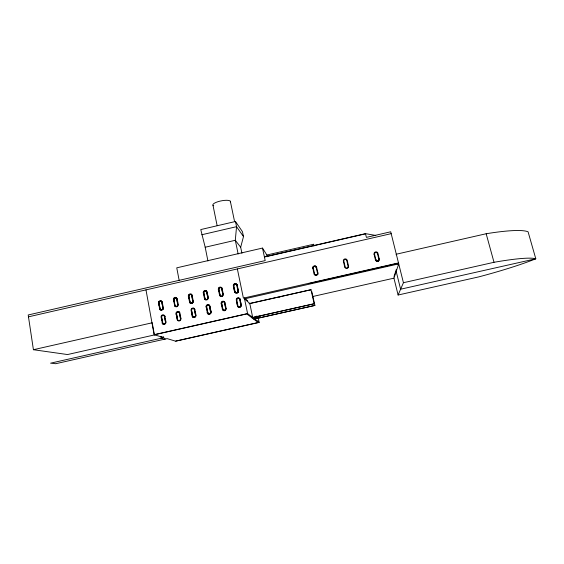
<?xml version="1.0" encoding="UTF-8"?>
<svg xmlns="http://www.w3.org/2000/svg" width="564" height="564" viewBox="0 0 564 564"><rect width="100%" height="100%" fill="white"/><g stroke="black" fill="none" stroke-linecap="round" stroke-linejoin="round"><path stroke-width="0.85" d="M374.073 254.343L374.087 254.237A1.981 1.932 6.3 0 1 375.553 251.918A1.981 1.932 6.3 0 1 377.936 253.356L379.304 259.109M374.545 254.131L374.531 254.237A1.509 1.473 6.3 0 1 375.645 252.468A1.509 1.473 6.3 0 1 377.464 253.567L378.846 259.214A1.509 1.473 7.8 0 1 377.725 260.991A1.509 1.473 7.8 0 1 375.906 259.884L374.545 254.131A1.509 1.473 6.3 0 1 375.652 252.418A1.509 1.473 6.3 0 1 377.471 253.518M375.448 259.99L374.087 254.237M375.906 259.884L375.927 259.785A1.509 1.473 7.8 0 0 377.746 260.892A1.509 1.473 7.8 0 0 378.86 259.116L378.846 259.214A1.509 1.473 7.8 0 1 377.739 260.942A1.509 1.473 7.8 0 1 375.92 259.835M241.928 253.264L240.673 247.243L243.493 236.584L242.464 231.691L235.463 221.49L200.763 229.569L205.19 247.243L207.933 260.97M396.147 254.773L396.316 254.209L486.168 233.743A86.179 12.133 -14 0 1 528.087 231.818L535.8 258.791A95.492 11.308 -13.8 0 1 478.702 276.903L398.106 295.014L393.905 278.01M393.996 276.515L396.372 269.317M397.958 264.523L398.487 262.923L243.401 298.137L237.359 268.929M398.106 295.014L403.429 282.719L390.718 231.79L366.396 237.373L365.486 233.651L264.389 256.874M252.827 317.574L255.591 317.074L256.923 315.988M260.653 315.685L257.29 318.413L255.591 317.074M201.792 234.751L236.549 226.672L243.493 236.584M205.19 247.243L235.301 240.278L240.673 247.243M267.209 256.719L266.842 255.013L262.5 248.075L176.758 267.829L179.148 280.336M266.842 255.013L313.549 244.275L313.944 245.728M265.355 256.846L364.894 233.982M28.482 316.827L391.183 233.658M308.656 283.621L396.45 263.691M262.5 248.075L265.186 260.596L28.2 314.973L33.417 349.715L151.977 322.834M312.787 296.502L393.94 278.158L398.727 263.874L244.543 298.864L249.789 303.453L311.004 289.72L249.006 303.763M175.665 341.192L259.165 322.411L247.596 313.584L154.134 334.692L145.984 289.882M154.374 334.769L246.771 313.901L258.206 322.516L175.467 341.135L167.12 338.611L55.716 363.717L50.577 363.174L163.87 337.632L154.374 334.769L152.217 322.918M155.706 334.642L67.539 354.552L33.417 349.715M403.429 282.719L494.008 262.295A86.778 9.426 -13.6 0 1 535.8 258.791L400.609 289.219L396.111 271.087M310.954 289.593L314.162 303.749L251.925 317.779L251.579 316.129M253.687 319.111L314.909 305.427L254.597 319.02L252.848 317.687M365.486 233.651L375.786 235.449M164.491 339.211L163.948 339.049L165.365 339.006M165.055 316.446L164.822 316.355A1.96 1.882 -57.8 0 0 162.601 314.888A1.96 1.882 -57.8 0 0 161.085 317.201L162.362 322.968M161.53 317.102L161.671 317.158A1.488 1.431 -57.8 0 1 162.827 315.396A1.488 1.431 -57.8 0 1 164.519 316.51L164.378 316.453A1.495 1.431 -57.8 0 0 162.686 315.339A1.495 1.431 -57.8 0 0 161.53 317.102L162.714 322.834A1.495 1.438 -58.8 0 0 164.343 323.926A1.495 1.438 -58.8 0 0 165.499 322.157M164.378 316.453L165.569 322.185L164.448 316.482M164.822 316.355L166.013 322.086M179.937 313.013L179.81 312.949A1.96 1.889 -57 0 0 177.575 311.49A1.96 1.889 -57 0 0 176.06 313.803L177.258 319.534M177.639 319.407L176.504 313.704A1.495 1.438 -57 0 1 177.66 311.941A1.495 1.438 -57 0 1 179.359 313.055L180.565 318.787L179.422 313.083M179.81 312.949L181.009 318.688M161.903 302.403L161.762 302.339A1.488 1.424 -55.2 0 0 160.077 301.232A1.488 1.424 -55.2 0 0 158.921 302.988L160.105 308.684A1.488 1.424 -56.2 0 0 161.79 309.791A1.488 1.424 -56.2 0 0 162.947 308.036L161.833 302.374A1.48 1.424 -55.2 0 0 160.148 301.268A1.48 1.424 -55.2 0 0 158.992 303.023L160.105 308.684M162.34 302.304L162.206 302.241A1.946 1.868 -55.2 0 0 159.993 300.788A1.946 1.868 -55.2 0 0 158.477 303.087L159.661 308.783M161.762 302.339L162.947 308.036M162.206 302.241L163.391 307.937M176.06 313.803L176.497 315.48M176.504 313.704L177.575 319.379A1.495 1.438 -58.2 0 0 179.281 320.5A1.495 1.438 -58.2 0 0 180.438 318.731M179.359 313.055L179.486 313.112A1.488 1.438 -57 0 0 177.787 311.998A1.488 1.438 -57 0 0 176.638 313.76M194.94 309.608L194.827 309.544A1.96 1.896 -56 0 0 192.585 308.078A1.96 1.896 -56 0 0 191.069 310.397L192.359 316.171M177.258 298.899L177.131 298.835A1.946 1.875 -54.2 0 0 174.91 297.383A1.946 1.875 -54.2 0 0 173.395 299.681L174.678 305.427M195.595 315.382L195.475 315.325A1.495 1.445 -57.3 0 1 194.326 317.095A1.495 1.445 -57.3 0 1 192.613 315.974L191.513 310.292A1.495 1.445 -56 0 1 192.669 308.529A1.495 1.445 -56 0 1 194.383 309.643L195.44 314.571M194.827 309.544L196.039 315.276M177.752 304.567L176.751 298.969A1.48 1.431 -54.2 0 0 175.122 297.898A1.48 1.431 -54.2 0 0 173.973 299.653L174.903 305.216A1.488 1.431 -55.3 0 0 176.602 306.33A1.488 1.431 -55.3 0 0 177.752 304.567L176.687 298.934A1.488 1.431 -54.2 0 0 174.995 297.827A1.488 1.431 -54.2 0 0 173.839 299.583L174.967 305.251A1.488 1.431 -55.3 0 0 176.666 306.358A1.488 1.431 -55.3 0 0 177.822 304.602M177.131 298.835L178.33 304.532M173.973 299.653L173.839 299.583A1.48 1.431 -54.2 0 1 175.059 297.863A1.48 1.431 -54.2 0 1 176.751 298.969L176.687 298.934M206.241 307.098L207.34 312.717A1.96 1.903 -56.3 0 0 207.496 313.196M207.785 312.618L206.558 306.879A1.488 1.445 -54.8 0 1 207.714 305.11A1.488 1.445 -54.8 0 1 209.427 306.231L210.661 311.97A1.495 1.452 -56.3 0 1 209.456 313.711A1.495 1.452 -56.3 0 1 207.735 312.59A1.495 1.452 -56.3 0 0 209.399 313.676A1.495 1.452 -56.3 0 0 210.555 311.906L209.427 306.231A1.488 1.445 -54.8 0 0 207.763 305.145A1.488 1.445 -54.8 0 0 206.614 306.908L207.785 312.618A1.495 1.452 -56.3 0 0 210.682 312.35M192.211 295.494L192.091 295.416A1.946 1.882 -52.9 0 0 189.857 293.971A1.946 1.882 -52.9 0 0 188.348 296.276L189.553 301.98M188.792 296.171L189.998 301.874A1.488 1.438 -54.2 0 0 191.704 302.988A1.488 1.438 -54.2 0 0 192.853 301.225L191.767 295.592A1.48 1.431 -53 0 0 190.061 294.493A1.48 1.431 -53 0 0 188.912 296.241L188.792 296.171A1.48 1.431 -52.9 0 1 189.941 294.415A1.48 1.431 -52.9 0 1 191.647 295.522L191.767 295.592M209.829 306.139L211.105 311.864M192.091 295.416L193.304 301.127M206.558 306.879L206.671 306.943A1.488 1.445 -54.8 0 1 207.82 305.18A1.488 1.445 -54.8 0 1 209.533 306.294M206.114 306.978A1.953 1.903 -54.8 0 1 207.623 304.666A1.953 1.903 -54.8 0 1 209.878 306.125L209.984 306.189M204.394 298.504L204.57 298.624A1.946 1.889 -52.7 0 0 204.732 299.096M221.137 303.573L222.427 309.305A1.96 1.911 -54.8 0 0 222.59 309.777M222.78 309.135L222.879 309.199A1.495 1.459 -54.8 0 0 224.606 310.32A1.495 1.459 -54.8 0 0 225.755 308.55L224.564 302.84A1.488 1.452 -53.1 0 0 222.787 301.691A1.488 1.452 -53.1 0 0 221.638 303.453L222.78 309.135A1.495 1.459 -54.8 0 0 224.514 310.256A1.495 1.459 -54.8 0 0 225.706 308.515L224.613 302.868A1.488 1.452 -53.2 0 0 222.886 301.754A1.488 1.452 -53.2 0 0 221.737 303.524L222.879 309.199M208.201 297.637A1.953 1.896 -52.7 0 1 206.692 299.949A1.953 1.896 -52.7 0 1 204.443 298.49L203.28 292.864A1.946 1.889 -51.4 0 1 204.838 290.552A1.946 1.889 -51.4 0 1 207.087 291.997L208.306 297.707M225.755 308.55L225.663 308.487A1.495 1.459 -54.8 0 1 224.514 310.256A1.495 1.459 -54.8 0 1 222.829 309.171M203.28 292.864L203.463 292.991A1.946 1.889 -51.4 0 1 203.435 292.49M224.909 302.713L226.206 308.445M203.78 292.751L204.943 298.426A1.488 1.445 -52.7 0 0 206.657 299.533A1.488 1.445 -52.7 0 0 207.806 297.778L206.643 292.103A1.48 1.438 -51.4 0 0 204.929 290.996A1.48 1.438 -51.4 0 0 203.78 292.751L204.887 298.391A1.488 1.445 -52.7 0 0 206.607 299.498A1.488 1.445 -52.7 0 0 207.756 297.743L206.748 292.173M221.285 303.622L221.187 303.559A1.953 1.911 -53.1 0 1 222.695 301.239A1.953 1.911 -53.1 0 1 224.965 302.699L225.057 302.769M218.303 289.438L219.586 295.141M218.804 289.325L218.902 289.402A1.48 1.445 -49.4 0 1 220.045 287.647A1.48 1.445 -49.4 0 1 221.765 288.754L221.666 288.676A1.48 1.445 -49.4 0 0 219.946 287.569A1.48 1.445 -49.4 0 0 218.804 289.325L220.031 295.042A1.488 1.445 -50.8 0 0 221.751 296.149A1.488 1.445 -50.8 0 0 222.9 294.387L221.715 288.712M240.165 299.336L240.088 299.265A1.953 1.918 -50.9 0 0 237.804 297.806A1.953 1.918 -50.9 0 0 236.302 300.126L237.55 305.871M221.666 288.676L222.9 294.387M218.451 289.508L218.353 289.431A1.946 1.896 -49.4 0 1 219.854 287.125A1.946 1.896 -49.4 0 1 222.11 288.571L223.344 294.281M236.386 300.196L237.416 305.822A1.96 1.918 -52.8 0 0 239.7 307.288A1.96 1.918 -52.8 0 0 241.202 304.962L240.031 299.28L241.336 305.018M236.838 300.097L236.753 300.027A1.488 1.459 -50.9 0 1 237.895 298.257A1.488 1.459 -50.9 0 1 239.637 299.371L239.721 299.442A1.488 1.459 -50.9 0 0 237.938 298.293A1.488 1.459 -50.9 0 0 236.795 300.062L237.916 305.709A1.495 1.459 -52.8 0 0 239.658 306.823A1.495 1.459 -52.8 0 0 240.807 305.053L239.637 299.371M237.261 285.215L237.176 285.137A1.946 1.903 -46.7 0 0 234.906 283.692A1.946 1.903 -46.7 0 0 233.404 285.997L234.652 291.708A1.946 1.903 -48.3 0 0 235.477 292.913M235.096 291.609L235.012 291.532A1.488 1.452 -48.3 0 0 236.746 292.638A1.488 1.452 -48.3 0 0 237.888 290.876L237.973 290.953A1.488 1.452 -48.3 0 1 236.831 292.716A1.488 1.452 -48.3 0 1 235.096 291.609L233.856 285.892A1.48 1.452 -46.7 0 1 234.998 284.136A1.48 1.452 -46.7 0 1 236.725 285.236L236.809 285.321M247.631 300.816L244.346 297.919L247.596 313.584M314.162 303.749L252.707 317.49L249.789 303.453M311.807 291.651L314.909 305.427M316.482 266.962A1.953 1.925 -14.5 0 1 316.658 267.435L316.63 267.343A1.953 1.925 -14.5 0 0 314.296 265.898A1.953 1.925 -14.5 0 0 312.816 268.21L314.127 273.949M312.816 268.21L312.851 268.302A1.953 1.925 -14.5 0 1 313.105 266.85M314.585 273.843L314.55 273.759A1.495 1.473 -13.8 0 0 316.333 274.865A1.495 1.473 -13.8 0 0 317.462 273.096L317.49 273.18A1.495 1.473 -13.7 0 1 316.362 274.95A1.495 1.473 -13.7 0 1 314.585 273.843L313.302 268.203A1.488 1.466 -14.5 0 1 314.43 266.441A1.488 1.466 -14.5 0 1 316.192 267.491L316.207 267.54A1.488 1.466 -14.5 0 0 314.43 266.441A1.488 1.466 -14.5 0 0 313.288 268.154M316.63 267.343L317.941 273.082M486.168 233.743L494.008 262.295M343.391 261.336L343.384 261.238A1.967 1.932 -1.3 0 1 344.858 258.925A1.967 1.932 -1.3 0 1 347.212 260.364L348.552 266.109M348.101 266.215L346.761 260.568A1.495 1.473 -1.3 0 0 344.971 259.468A1.495 1.473 -1.3 0 0 343.85 261.238L345.175 266.878A1.502 1.473 0.3 0 0 346.973 267.985A1.502 1.473 0.3 0 0 348.101 266.215L348.094 266.123M343.384 261.238L344.717 266.983M313.549 244.275L313.936 245.989M316.178 267.449L317.49 273.18M279.659 296.586L279.807 297.263M258.129 317.469L259.165 322.411M257.861 320.867L258.206 322.516M257.099 317.638L257.24 318.308M235.463 221.49L236.549 226.672L235.301 240.278L238.156 254.004M230.331 201.228L234.575 221.567M234.511 291.644L233.355 286.004A1.946 1.903 -46.7 0 1 234.85 283.699A1.946 1.903 -46.7 0 1 237.12 285.144L238.417 290.855A1.953 1.911 -48.3 0 1 236.838 293.09A1.953 1.911 -48.3 0 1 234.561 291.637M237.12 285.144L238.283 290.791M236.725 285.236L237.973 290.953M212.988 205.296L217.133 225.628M218.853 289.367L220.031 295.042M209.878 306.125L210.999 311.807A1.96 1.903 -56.3 0 1 209.491 314.127A1.96 1.903 -56.3 0 1 207.178 312.675M207.03 292.011L208.151 297.651M191.647 295.522L192.74 301.155A1.488 1.438 -54.1 0 1 191.584 302.917A1.488 1.438 -54.1 0 1 189.878 301.81M189.998 301.874L188.855 296.206A1.48 1.431 -52.9 0 1 190.005 294.457A1.48 1.431 -52.9 0 1 191.704 295.557M188.623 297.15L188.933 298.758M191.499 312.075L192.282 316.129M176.8 317.102L177.103 318.723M161.6 317.13L162.714 322.834M158.766 303.961L159.062 305.568M161.523 318.879L161.819 320.5M163.497 336.616L163.8 338.238M161.783 336.419L162.079 338.033L162.636 338.203L161.191 338.238L160.895 336.623M213.693 205.775A8.961 2.411 -11.4 0 1 220.157 201.094A8.961 2.411 -11.4 0 1 230.394 201.863M241.251 304.948A1.96 1.918 -52.8 0 1 239.749 307.281A1.96 1.918 -52.8 0 1 237.465 305.808M239.721 298.455A1.953 1.911 -50.9 0 1 240.003 298.864M236.45 299.195A1.953 1.911 -50.9 0 1 237 298.349M238.361 291.849A1.946 1.903 -48.3 0 1 238.142 292.307M237.811 292.695A1.946 1.903 -48.3 0 1 237.395 292.991M233.898 285.934A1.48 1.452 -46.7 0 1 235.04 284.178A1.48 1.452 -46.7 0 1 236.767 285.278M237.93 290.918A1.488 1.452 -48.3 0 1 236.788 292.681A1.488 1.452 -48.3 0 1 235.054 291.574M236.817 284.334A1.946 1.903 -46.7 0 1 237.099 284.742M226.108 308.381A1.96 1.911 -54.8 0 1 224.606 310.708A1.96 1.911 -54.8 0 1 222.329 309.241M221.349 302.621A1.953 1.903 -53.2 0 1 221.574 302.163M348.552 266.018A1.967 1.939 0.3 0 1 347.079 268.337A1.967 1.939 0.3 0 1 344.71 266.892M317.92 272.99A1.96 1.932 -13.8 0 1 316.439 275.31A1.96 1.932 -13.8 0 1 314.099 273.857M317.906 274.083A1.96 1.932 -13.7 0 1 317.687 274.541M314.599 274.83A1.96 1.932 -13.7 0 1 314.303 274.421M314.832 265.947A1.953 1.925 -14.5 0 1 315.339 266.025M379.318 259.01A1.981 1.939 7.8 0 1 377.852 261.336A1.981 1.939 7.8 0 1 375.469 259.891M378.317 261.259A1.981 1.932 7.8 0 1 377.838 261.435M376.815 261.4A1.981 1.932 7.8 0 1 376.343 261.195M377.034 252.263A1.974 1.932 6.3 0 1 377.732 252.989M165.879 322.03A1.96 1.882 -58.8 0 1 164.357 324.349A1.96 1.882 -58.8 0 1 162.129 322.876M195.927 315.22A1.96 1.896 -57.3 0 1 194.411 317.546A1.96 1.896 -57.3 0 1 192.162 316.073M193.184 301.056A1.953 1.889 -54.1 0 1 191.675 303.369A1.953 1.889 -54.1 0 1 189.433 301.909M178.203 304.468A1.953 1.882 -55.3 0 1 176.687 306.774A1.953 1.882 -55.3 0 1 174.459 305.321M163.25 307.873A1.953 1.875 -56.2 0 1 161.734 310.179A1.953 1.875 -56.2 0 1 159.52 308.719M223.252 294.211A1.953 1.903 -50.8 0 1 221.751 296.523A1.953 1.903 -50.8 0 1 219.488 295.071M180.882 318.632A1.96 1.889 -58.2 0 1 179.366 320.951A1.96 1.889 -58.2 0 1 177.131 319.478M210.95 311.814A1.96 1.903 -56.3 0 1 209.434 314.141A1.96 1.903 -56.3 0 1 207.228 312.66M193.233 302.121A1.953 1.889 -54.2 0 1 193.008 302.579M192.677 302.967A1.953 1.889 -54.2 0 1 192.261 303.256M190.357 303.185A1.953 1.889 -54.2 0 1 189.708 302.452M206.22 307.042A1.953 1.896 -54.8 0 1 206.84 305.194M208.722 304.772A1.953 1.896 -54.8 0 1 209.166 304.983M175.39 306.59A1.953 1.882 -55.3 0 1 175.016 306.266M174.748 305.857A1.953 1.882 -55.3 0 1 174.593 305.385M173.529 299.752A1.946 1.875 -54.2 0 1 173.599 298.758M176.017 297.496A1.946 1.875 -54.2 0 1 176.462 297.7M221.772 287.767A1.946 1.896 -49.4 0 1 222.047 288.176M218.515 288.514A1.946 1.896 -49.4 0 1 218.733 288.056M222.801 294.309A1.488 1.445 -50.8 0 1 221.659 296.072A1.488 1.445 -50.8 0 1 219.932 294.965M210.816 313.33A1.96 1.903 -56.3 0 1 210.485 313.718M208.151 313.936A1.96 1.903 -56.3 0 1 207.778 313.612M203.837 292.794A1.48 1.438 -51.4 0 1 204.986 291.038A1.48 1.438 -51.4 0 1 206.692 292.138M205.367 299.766A1.946 1.889 -52.7 0 1 204.986 299.449M204.711 299.033A1.946 1.889 -52.7 0 1 204.549 298.56M203.442 292.928A1.946 1.889 -51.4 0 1 203.512 291.933M205.938 290.664A1.946 1.889 -51.4 0 1 206.755 291.193M193.092 317.349A1.96 1.896 -57.3 0 1 192.719 317.024M193.685 308.184A1.953 1.896 -56 0 1 194.136 308.395M176.264 312.865A1.953 1.889 -57 0 1 176.483 312.407M178.689 311.589A1.953 1.889 -57 0 1 179.133 311.8M191.781 294.612A1.946 1.882 -53 0 1 192.049 295.021M190.963 294.084A1.946 1.882 -53 0 1 191.407 294.295M163.066 324.145A1.96 1.882 -58.8 0 1 162.693 323.821M162.425 323.405A1.96 1.882 -58.8 0 1 162.27 322.932M164.808 315.939A1.96 1.882 -57.8 0 1 164.963 316.411M165.428 322.129A1.495 1.438 -58.8 0 1 164.272 323.898A1.495 1.438 -58.8 0 1 162.573 322.777M163.313 308.931A1.953 1.875 -56.2 0 1 163.088 309.389M160.451 309.988A1.953 1.875 -56.2 0 1 159.809 309.255M161.917 301.423A1.946 1.868 -55.2 0 1 162.192 301.832M158.695 302.163A1.946 1.868 -55.2 0 1 158.921 301.705M161.114 300.894A1.946 1.868 -55.2 0 1 161.551 301.106M162.806 307.972A1.488 1.431 -56.2 0 1 161.649 309.728A1.488 1.431 -56.2 0 1 159.964 308.621M192.726 316.03L192.613 315.974A1.495 1.445 -57.3 0 0 194.383 317.123A1.495 1.445 -57.3 0 0 195.539 315.354L194.383 309.643A1.488 1.445 -56 0 0 192.726 308.564A1.488 1.445 -56 0 0 191.577 310.327L192.726 316.03"/></g></svg>
